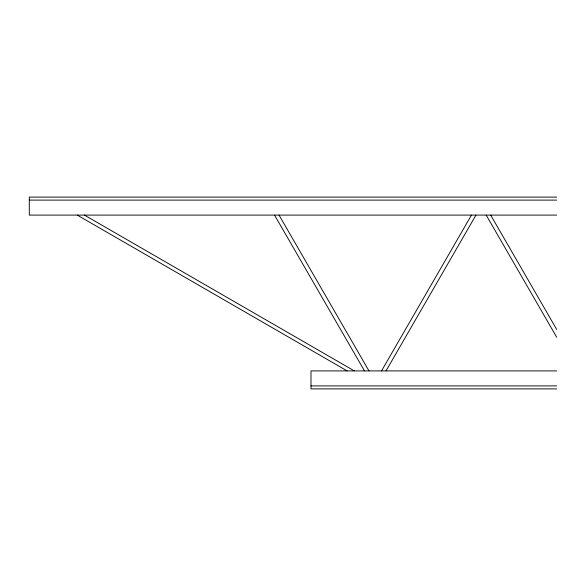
<?xml version="1.0" encoding="UTF-8"?>
<svg xmlns="http://www.w3.org/2000/svg" width="586" height="586" viewBox="0 0 586 586"><rect width="100%" height="100%" fill="white"/><g stroke="black" fill="none" stroke-linecap="round" stroke-linejoin="round"><path stroke-width="0.88" d="M381.508 370.909L471.474 215.091M386.006 370.909L475.964 215.091M556.7 197.108L29.3 197.108L29.3 215.091L556.7 215.091M29.3 200.104L556.7 200.104M556.7 370.909L310.983 370.909L310.983 388.892L556.7 388.892M310.983 385.896L556.7 385.896M84.435 215.091L354.332 370.909M77.242 215.091L347.139 370.909M490.68 215.091L556.7 329.442M486.182 215.091L556.7 337.228M279.031 215.091L368.99 370.909M274.534 215.091L364.499 370.909"/></g></svg>
